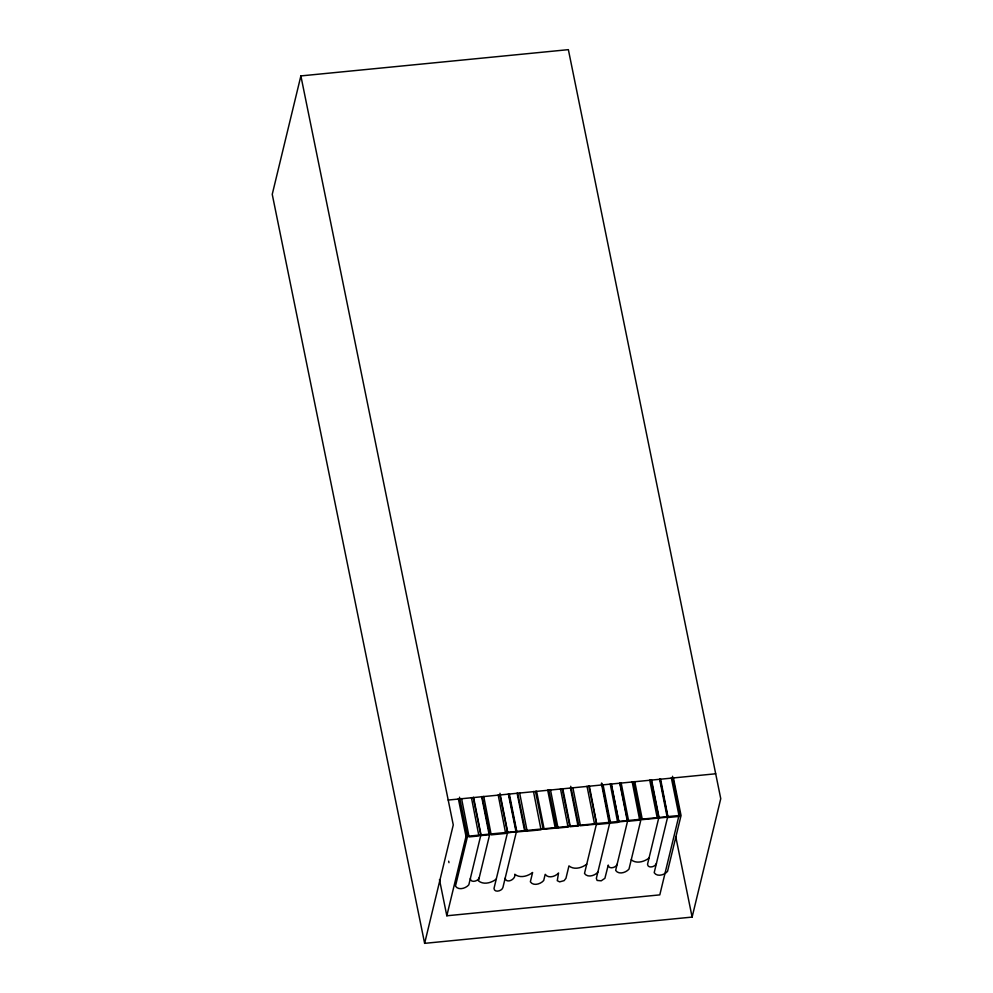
<?xml version="1.0" encoding="UTF-8"?>
<svg xmlns="http://www.w3.org/2000/svg" width="993" height="993" viewBox="0 0 993 993"><rect width="100%" height="100%" fill="white"/><g stroke="black" fill="none" stroke-linecap="round" stroke-linejoin="round"><path stroke-width="1.49" d="M470.322 878.619C470.558 883.249 478.316 881.275 479.222 877.738M505.164 878.222C506.169 884.055 516.087 879.45 514.808 874.25C519.935 878.544 527.829 876.273 532.608 872.499L530.349 881.821C533.378 886.389 540.701 884.068 543.705 880.506L545.207 874.299C548.223 878.867 555.559 876.546 558.55 872.984L557.272 880.692L559.618 881.871L564.111 880.642L565.948 878.321L568.952 865.896C574.078 870.191 581.972 867.932 586.751 864.146M300.879 75.915L272.243 194.33L424.632 943.35L692.121 917.085L720.757 798.67L568.368 49.65L300.879 75.915L453.267 824.935L424.632 943.35M671.318 777.792L678.989 815.501L659.799 894.879L446.825 915.782L466.015 836.404L458.344 798.695M459.511 797.218L467.492 836.441L455.464 886.141C458.493 890.709 465.816 888.387 468.82 884.825L480.835 835.125L473.164 797.416M461.559 798.546L469.081 836.913L478.924 835.957L471.414 797.578M473.587 797.367L481.146 835.56L489.189 834.778L481.63 796.585M483.728 796.374L491.212 834.865L505.673 833.45L498.188 794.959M499.963 793.246L507.833 832.879L516.025 831.675L508.342 793.953M509.31 793.866L516.894 831.96L524.676 831.203L517.092 793.097M519.612 792.848L527.146 831.153L541.024 829.8L533.489 791.483M536.568 791.185L544.152 829.242L555.273 828.15L547.689 790.093M550.47 789.82L558.016 828.038L568.033 827.045L560.474 788.839M562.758 788.616L570.342 826.697L578.013 825.94L570.429 787.859M572.862 787.623L580.446 825.729L594.596 824.339L587.024 786.233M589.333 786.009L596.818 824.5L609.181 823.284L601.398 783.278M603.061 784.656L610.546 823.147L617.696 822.452L610.211 783.961M611.34 783.849L618.937 821.869L627.34 821.05L619.744 783.018M621.146 782.881L628.668 821.223L639.703 820.131L632.181 781.801M634.75 781.553L642.334 819.647L657.292 818.182L649.72 780.076M651.557 779.902L659.141 817.996L667.184 817.214L659.6 779.108M660.568 779.009L668.066 817.5L680.317 816.296L672.522 776.303M673.378 777.755L681.049 815.476L667.532 871.382C664.528 874.945 657.205 877.266 654.188 872.698L667.706 816.78L660.035 779.071M617.149 864.195C616.243 867.733 608.486 869.707 608.25 865.077L604.898 878.321L601.212 880.816L597.116 880.443L596.346 878.371L609.863 822.465L601.882 783.241M656.435 863.376C655.529 866.914 647.784 868.887 647.535 864.245L658.806 817.649L651.135 779.939M597.848 872.164C594.844 875.714 587.521 878.035 584.492 873.468L596.52 823.768L588.837 786.059M496.264 879.103C491.485 882.876 483.591 885.148 478.465 880.841L489.735 834.257L482.064 796.535M649.037 858.039C644.258 861.812 636.364 864.084 631.238 859.777M448.203 800.048L715.692 773.783M466.015 836.404L678.989 815.501M467.492 836.441L469.23 836.267M479.085 835.299L481.27 835.088M489.301 834.294L491.398 834.083M505.871 832.668L507.944 832.469M516.025 831.675L516.981 831.575M524.776 830.818L527.295 830.57M541.16 829.205L544.238 828.907M555.36 827.814L558.14 827.541M568.157 826.548L570.441 826.325M578.1 825.58L580.533 825.332M594.695 823.954L597.004 823.718M609.379 822.502L610.732 822.378M617.882 821.67L619.011 821.559M627.415 820.739L628.817 820.603M639.852 819.51L642.421 819.262M657.391 817.798L659.24 817.611M667.271 816.817L668.252 816.73M672.435 777.519L680.317 816.296M675.736 836.565L692.121 917.085M633.335 781.69L641.006 819.399L628.991 869.098C625.987 872.661 618.664 874.982 615.648 870.414L627.663 820.715L619.992 782.993M611.092 783.874L618.763 821.583M570.739 786.295L578.72 825.518M562.15 788.678L569.821 826.387M548.794 789.981L556.477 827.703M535.45 791.297L543.121 829.006M517.651 793.047L525.322 830.756M508.751 793.916L516.434 831.637L502.905 887.543C502.011 891.081 494.253 893.055 494.005 888.412L507.535 832.506L499.851 794.785M448.675 861.179L448.973 862.681M439.465 879.575L446.825 915.782"/></g></svg>
